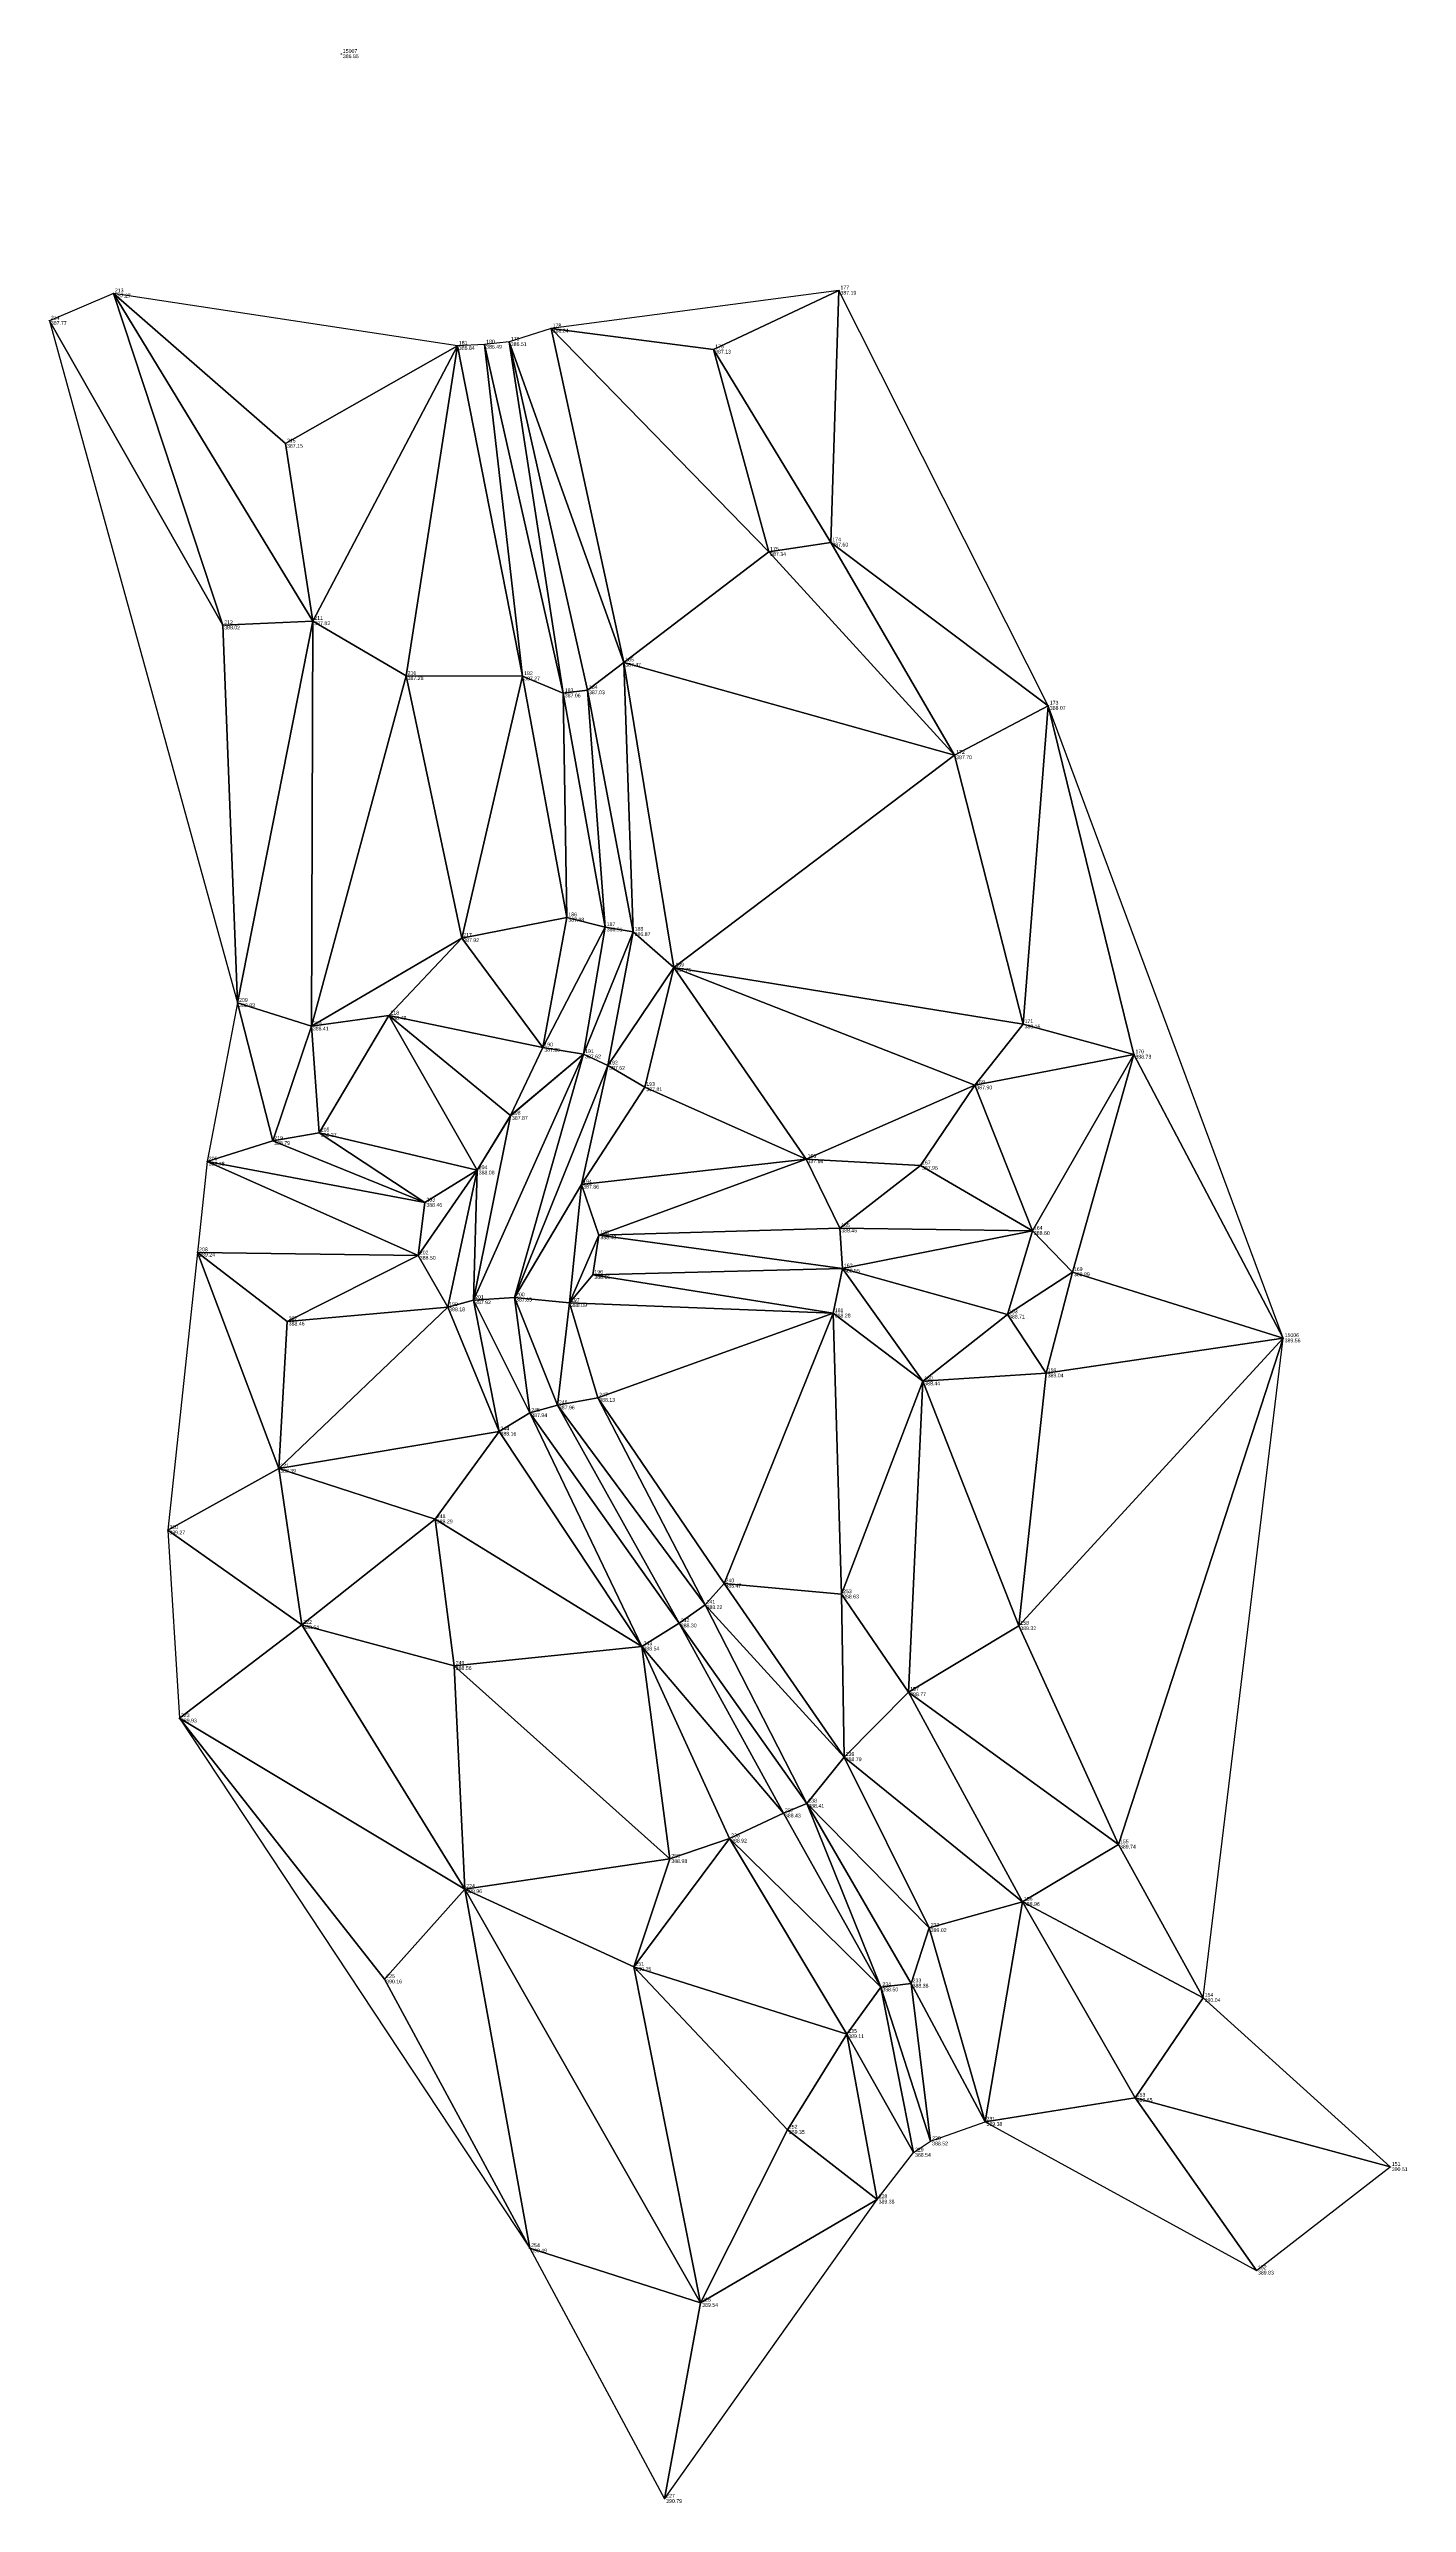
# Model space of a CAD drawing. Header units: metres. Extents: x -719208 to -719011, y -1087697 to -1087262.
# Drawn here: x -719207.7 to -719171.5, y -1087597.4 to -1087532 of the extents above; entities that cross this region are included whole.
import ezdxf

# ---------------------------------------------------------------- set-up
doc = ezdxf.new("R2010")
doc.units = ezdxf.units.M
doc.header["$PDMODE"] = 1
for name, color, linetype in [('TER_BODY', 30, 'Continuous'), ('TER_BODY_CISLO', 7, 'Continuous'), ('TER_BODY_VYSKA', 7, 'Continuous'), ('TER_BODY_ZNACKA', 30, 'Continuous'), ('TER_Stavajici2', 7, 'Continuous'), ('TER_Stavajici2_OBRYS', 140, 'Continuous'), ('TER_Stavajici2_SPOJNICE', 1, 'Continuous'), ('TER_Stavajici2_TIN', 8, 'Continuous')]:
    doc.layers.add(name, color=color, linetype=linetype)

# ---------------------------------------------------------------- blocks, each defined once
blk = doc.blocks.new('TER_POVRCH_Stavajici2')
at = {"layer": 'TER_Stavajici2_OBRYS'}
blk.add_lwpolyline([(36.016, 108.561), (31.029, 113.069), (33.161, 130.651), (26.904, 147.51), (21.327, 158.577), (13.66, 157.566), (12.545, 157.208), (11.887, 157.136), (11.16, 157.104), (1.996, 158.499), (0.29, 157.771), (5.306, 139.586), (4.497, 135.362), (4.241, 132.938), (3.448, 125.533), (3.756, 120.521), (13.087, 106.394), (16.683, 99.718), (22.344, 107.698), (23.313, 108.943), (23.769, 109.246), (25.218, 109.767), (32.451, 105.805)], close=True, dxfattribs=at)
at = {"layer": 'TER_Stavajici2_TIN'}
for points in [[(0.29, 157.771, 387.774), (4.909, 149.654, 388.019), (1.996, 158.499, 387.272)], [(4.909, 149.654, 388.019), (7.309, 149.767, 387.821), (1.996, 158.499, 387.272)], [(6.581, 154.496, 387.151), (1.996, 158.499, 387.272), (7.309, 149.767, 387.821)], [(6.581, 154.496, 387.151), (11.16, 157.104, 386.844), (1.996, 158.499, 387.272)], [(17.988, 157.007, 387.135), (21.327, 158.577, 387.19), (13.66, 157.566, 386.84)], [(17.988, 157.007, 387.135), (21.111, 151.863, 387.599), (21.327, 158.577, 387.19)], [(26.904, 147.51, 388.068), (21.327, 158.577, 387.19), (21.111, 151.863, 387.599)], [(4.909, 149.654, 388.019), (0.29, 157.771, 387.774), (5.306, 139.586, 388.835)], [(6.581, 154.496, 387.151), (7.309, 149.767, 387.821), (11.16, 157.104, 386.844)], [(7.309, 149.767, 387.821), (9.796, 148.303, 387.278), (11.16, 157.104, 386.844)], [(12.899, 148.295, 387.268), (11.16, 157.104, 386.844), (9.796, 148.303, 387.278)], [(11.16, 157.104, 386.844), (12.899, 148.295, 387.268), (11.887, 157.136, 386.488)], [(11.887, 157.136, 386.488), (13.982, 147.84, 387.056), (12.545, 157.208, 386.507)], [(12.899, 148.295, 387.268), (13.982, 147.84, 387.056), (11.887, 157.136, 386.488)], [(13.66, 157.566, 386.84), (12.545, 157.208, 386.507), (15.593, 148.661, 387.474)], [(13.982, 147.84, 387.056), (14.627, 147.927, 387.031), (12.545, 157.208, 386.507)], [(15.593, 148.661, 387.474), (12.545, 157.208, 386.507), (14.627, 147.927, 387.031)], [(17.988, 157.007, 387.135), (13.66, 157.566, 386.84), (19.455, 151.612, 387.336)], [(19.455, 151.612, 387.336), (13.66, 157.566, 386.84), (15.593, 148.661, 387.474)], [(19.455, 151.612, 387.336), (21.111, 151.863, 387.599), (17.988, 157.007, 387.135)], [(21.111, 151.863, 387.599), (19.455, 151.612, 387.336), (24.409, 146.195, 387.703)], [(24.409, 146.195, 387.703), (26.904, 147.51, 388.068), (21.111, 151.863, 387.599)], [(15.593, 148.661, 387.474), (24.409, 146.195, 387.703), (19.455, 151.612, 387.336)], [(4.909, 149.654, 388.019), (5.306, 139.586, 388.835), (7.309, 149.767, 387.821)], [(5.306, 139.586, 388.835), (7.27, 138.965, 388.412), (7.309, 149.767, 387.821)], [(7.309, 149.767, 387.821), (7.27, 138.965, 388.412), (9.796, 148.303, 387.278)], [(15.593, 148.661, 387.474), (14.627, 147.927, 387.031), (15.843, 141.481, 386.872)], [(24.409, 146.195, 387.703), (15.593, 148.661, 387.474), (16.93, 140.528, 387.748)], [(15.843, 141.481, 386.872), (16.93, 140.528, 387.748), (15.593, 148.661, 387.474)], [(11.276, 141.318, 387.916), (9.796, 148.303, 387.278), (7.27, 138.965, 388.412)], [(9.796, 148.303, 387.278), (11.276, 141.318, 387.916), (12.899, 148.295, 387.268)], [(14.077, 141.867, 387.684), (12.899, 148.295, 387.268), (11.276, 141.318, 387.916)], [(12.899, 148.295, 387.268), (14.077, 141.867, 387.684), (13.982, 147.84, 387.056)], [(14.627, 147.927, 387.031), (13.982, 147.84, 387.056), (15.099, 141.605, 386.907)], [(14.077, 141.867, 387.684), (15.099, 141.605, 386.907), (13.982, 147.84, 387.056)], [(15.099, 141.605, 386.907), (15.843, 141.481, 386.872), (14.627, 147.927, 387.031)], [(24.409, 146.195, 387.703), (26.232, 139.021, 388.162), (26.904, 147.51, 388.068)], [(29.186, 138.215, 388.733), (26.904, 147.51, 388.068), (26.232, 139.021, 388.162)], [(29.186, 138.215, 388.733), (33.161, 130.651, 389.563), (26.904, 147.51, 388.068)], [(26.232, 139.021, 388.162), (24.409, 146.195, 387.703), (16.93, 140.528, 387.748)], [(9.337, 139.248, 388.476), (11.276, 141.318, 387.916), (7.27, 138.965, 388.412)], [(11.276, 141.318, 387.916), (9.337, 139.248, 388.476), (13.438, 138.398, 387.854)], [(14.077, 141.867, 387.684), (11.276, 141.318, 387.916), (13.438, 138.398, 387.854)], [(14.077, 141.867, 387.684), (13.438, 138.398, 387.854), (15.099, 141.605, 386.907)], [(13.438, 138.398, 387.854), (14.524, 138.22, 387.621), (15.099, 141.605, 386.907)], [(15.099, 141.605, 386.907), (14.524, 138.22, 387.621), (15.843, 141.481, 386.872)], [(14.524, 138.22, 387.621), (15.165, 137.917, 387.619), (15.843, 141.481, 386.872)], [(16.93, 140.528, 387.748), (15.843, 141.481, 386.872), (15.165, 137.917, 387.619)], [(15.165, 137.917, 387.619), (16.155, 137.346, 387.811), (16.93, 140.528, 387.748)], [(20.45, 135.427, 387.861), (16.93, 140.528, 387.748), (16.155, 137.346, 387.811)], [(24.947, 137.395, 387.899), (26.232, 139.021, 388.162), (16.93, 140.528, 387.748)], [(16.93, 140.528, 387.748), (20.45, 135.427, 387.861), (24.947, 137.395, 387.899)], [(6.24, 135.913, 388.791), (5.306, 139.586, 388.835), (4.497, 135.362, 388.782)], [(5.306, 139.586, 388.835), (6.24, 135.913, 388.791), (7.27, 138.965, 388.412)], [(7.481, 136.129, 388.367), (7.27, 138.965, 388.412), (6.24, 135.913, 388.791)], [(7.27, 138.965, 388.412), (7.481, 136.129, 388.367), (9.337, 139.248, 388.476)], [(7.481, 136.129, 388.367), (11.689, 135.126, 388.082), (9.337, 139.248, 388.476)], [(12.574, 136.589, 387.871), (13.438, 138.398, 387.854), (9.337, 139.248, 388.476)], [(9.337, 139.248, 388.476), (11.689, 135.126, 388.082), (12.574, 136.589, 387.871)], [(26.232, 139.021, 388.162), (24.947, 137.395, 387.899), (29.186, 138.215, 388.733)], [(11.592, 131.669, 387.918), (12.683, 131.738, 387.85), (14.524, 138.22, 387.621)], [(14.524, 138.22, 387.621), (12.574, 136.582, 387.871), (11.592, 131.669, 387.918)], [(13.438, 138.398, 387.854), (12.574, 136.589, 387.871), (14.524, 138.22, 387.621)], [(12.574, 136.589, 387.871), (12.574, 136.582, 387.871), (14.524, 138.22, 387.621)], [(15.165, 137.917, 387.619), (14.524, 138.22, 387.621), (12.683, 131.738, 387.85)], [(24.947, 137.395, 387.899), (26.48, 133.514, 388.601), (29.186, 138.215, 388.733)], [(27.547, 132.414, 388.892), (29.186, 138.215, 388.733), (26.48, 133.514, 388.601)], [(29.186, 138.215, 388.733), (27.547, 132.414, 388.892), (33.161, 130.651, 389.563)], [(14.472, 134.749, 387.862), (15.165, 137.917, 387.619), (12.683, 131.738, 387.85)], [(16.155, 137.346, 387.811), (15.165, 137.917, 387.619), (14.472, 134.749, 387.862)], [(24.947, 137.395, 387.899), (20.45, 135.427, 387.861), (23.499, 135.252, 387.964)], [(23.499, 135.252, 387.964), (26.48, 133.514, 388.601), (24.947, 137.395, 387.899)], [(16.155, 137.346, 387.811), (14.472, 134.749, 387.862), (20.45, 135.427, 387.861)], [(7.481, 136.129, 388.367), (6.24, 135.913, 388.791), (10.295, 134.264, 388.457)], [(10.295, 134.264, 388.457), (11.689, 135.126, 388.082), (7.481, 136.129, 388.367)], [(11.689, 135.126, 388.082), (11.592, 131.669, 387.918), (12.574, 136.582, 387.871)], [(12.574, 136.582, 387.871), (12.574, 136.589, 387.871), (11.689, 135.126, 388.082)], [(4.497, 135.362, 388.782), (10.295, 134.264, 388.457), (6.24, 135.913, 388.791)], [(14.931, 133.399, 388.429), (20.45, 135.427, 387.861), (14.472, 134.749, 387.862)], [(21.349, 133.582, 388.461), (20.45, 135.427, 387.861), (14.931, 133.399, 388.429)], [(20.45, 135.427, 387.861), (21.349, 133.582, 388.461), (23.499, 135.252, 387.964)], [(4.497, 135.362, 388.782), (4.241, 132.938, 389.237), (10.12, 132.854, 388.505)], [(10.295, 134.264, 388.457), (4.497, 135.362, 388.782), (10.12, 132.854, 388.505)], [(10.903, 131.48, 388.184), (11.689, 135.126, 388.082), (10.12, 132.854, 388.505)], [(10.295, 134.264, 388.457), (10.12, 132.854, 388.505), (11.689, 135.126, 388.082)], [(11.592, 131.669, 387.918), (11.689, 135.126, 388.082), (10.903, 131.48, 388.184)], [(12.683, 131.738, 387.85), (14.148, 131.59, 388.09), (14.472, 134.749, 387.862)], [(14.472, 134.749, 387.862), (14.148, 131.59, 388.09), (14.931, 133.399, 388.429)], [(23.499, 135.252, 387.964), (21.349, 133.582, 388.461), (26.48, 133.514, 388.601)], [(21.42, 132.51, 388.551), (21.349, 133.582, 388.461), (14.931, 133.399, 388.429)], [(21.42, 132.51, 388.551), (26.48, 133.514, 388.601), (21.349, 133.582, 388.461)], [(25.817, 131.286, 388.708), (26.48, 133.514, 388.601), (21.42, 132.51, 388.551)], [(26.48, 133.514, 388.601), (25.817, 131.286, 388.708), (27.547, 132.414, 388.892)], [(3.448, 125.533, 389.27), (6.4, 127.178, 388.388), (4.241, 132.938, 389.237)], [(6.627, 131.1, 388.464), (10.12, 132.854, 388.505), (4.241, 132.938, 389.237)], [(6.627, 131.1, 388.464), (4.241, 132.938, 389.237), (6.4, 127.178, 388.388)], [(10.903, 131.48, 388.184), (10.12, 132.854, 388.505), (6.627, 131.1, 388.464)], [(14.771, 132.341, 388.654), (14.931, 133.399, 388.429), (14.148, 131.59, 388.09)], [(14.931, 133.399, 388.429), (14.771, 132.341, 388.654), (21.42, 132.51, 388.551)], [(14.771, 132.341, 388.654), (14.148, 131.59, 388.09), (21.175, 131.314, 388.278)], [(21.175, 131.314, 388.278), (21.42, 132.51, 388.551), (14.771, 132.341, 388.654)], [(21.175, 131.314, 388.278), (23.56, 129.506, 388.443), (21.42, 132.51, 388.551)], [(21.42, 132.51, 388.551), (23.56, 129.506, 388.443), (25.817, 131.286, 388.708)], [(26.848, 129.719, 389.036), (27.547, 132.414, 388.892), (25.817, 131.286, 388.708)], [(27.547, 132.414, 388.892), (26.848, 129.719, 389.036), (33.161, 130.651, 389.563)], [(10.903, 131.48, 388.184), (6.627, 131.1, 388.464), (6.4, 127.178, 388.388)], [(12.27, 128.165, 388.159), (10.903, 131.48, 388.184), (6.4, 127.178, 388.388)], [(10.903, 131.48, 388.184), (12.27, 128.165, 388.159), (11.592, 131.669, 387.918)], [(12.683, 131.738, 387.85), (11.592, 131.669, 387.918), (13.091, 128.66, 387.94)], [(12.27, 128.165, 388.159), (13.091, 128.66, 387.94), (11.592, 131.669, 387.918)], [(13.091, 128.66, 387.94), (13.825, 128.863, 387.965), (12.683, 131.738, 387.85)], [(14.148, 131.59, 388.09), (12.683, 131.738, 387.85), (13.825, 128.863, 387.965)], [(13.825, 128.863, 387.965), (14.9, 129.065, 388.129), (14.148, 131.59, 388.09)], [(14.9, 129.065, 388.129), (21.175, 131.314, 388.278), (14.148, 131.59, 388.09)], [(14.9, 129.065, 388.129), (18.265, 124.116, 388.474), (21.175, 131.314, 388.278)], [(18.265, 124.116, 388.474), (21.396, 123.825, 388.626), (21.175, 131.314, 388.278)], [(23.56, 129.506, 388.443), (21.175, 131.314, 388.278), (21.396, 123.825, 388.626)], [(26.848, 129.719, 389.036), (25.817, 131.286, 388.708), (23.56, 129.506, 388.443)], [(28.774, 117.159, 389.74), (33.161, 130.651, 389.563), (26.119, 122.981, 389.318)], [(26.848, 129.719, 389.036), (26.119, 122.981, 389.318), (33.161, 130.651, 389.563)], [(28.774, 117.159, 389.74), (31.029, 113.069, 390.038), (33.161, 130.651, 389.563)], [(21.396, 123.825, 388.626), (23.184, 121.22, 388.772), (23.56, 129.506, 388.443)], [(26.119, 122.981, 389.318), (23.56, 129.506, 388.443), (23.184, 121.22, 388.772)], [(26.848, 129.719, 389.036), (23.56, 129.506, 388.443), (26.119, 122.981, 389.318)], [(13.825, 128.863, 387.965), (13.091, 128.66, 387.94), (17.073, 123.054, 388.296)], [(14.9, 129.065, 388.129), (13.825, 128.863, 387.965), (17.759, 123.542, 388.224)], [(17.073, 123.054, 388.296), (17.759, 123.542, 388.224), (13.825, 128.863, 387.965)], [(18.265, 124.116, 388.474), (14.9, 129.065, 388.129), (17.759, 123.542, 388.224)], [(12.27, 128.165, 388.159), (16.079, 122.438, 388.544), (13.091, 128.66, 387.94)], [(16.079, 122.438, 388.544), (17.073, 123.054, 388.296), (13.091, 128.66, 387.94)], [(12.27, 128.165, 388.159), (6.4, 127.178, 388.388), (10.573, 125.827, 388.285)], [(10.573, 125.827, 388.285), (16.079, 122.438, 388.544), (12.27, 128.165, 388.159)], [(3.448, 125.533, 389.27), (7.014, 123.007, 388.64), (6.4, 127.178, 388.388)], [(7.014, 123.007, 388.64), (10.573, 125.827, 388.285), (6.4, 127.178, 388.388)], [(7.014, 123.007, 388.64), (11.077, 121.92, 388.564), (10.573, 125.827, 388.285)], [(16.079, 122.438, 388.544), (10.573, 125.827, 388.285), (11.077, 121.92, 388.564)], [(3.448, 125.533, 389.27), (3.756, 120.521, 389.93), (7.014, 123.007, 388.64)], [(17.759, 123.542, 388.224), (21.468, 119.488, 388.786), (18.265, 124.116, 388.474)], [(21.396, 123.825, 388.626), (18.265, 124.116, 388.474), (21.468, 119.488, 388.786)], [(23.184, 121.22, 388.772), (21.396, 123.825, 388.626), (21.468, 119.488, 388.786)], [(3.756, 120.521, 389.93), (11.356, 115.97, 388.958), (7.014, 123.007, 388.64)], [(11.077, 121.92, 388.564), (7.014, 123.007, 388.64), (11.356, 115.97, 388.958)], [(17.073, 123.054, 388.296), (16.079, 122.438, 388.544), (19.847, 117.988, 388.427)], [(17.759, 123.542, 388.224), (17.073, 123.054, 388.296), (20.472, 118.247, 388.408)], [(19.847, 117.988, 388.427), (20.472, 118.247, 388.408), (17.073, 123.054, 388.296)], [(21.468, 119.488, 388.786), (17.759, 123.542, 388.224), (20.472, 118.247, 388.408)], [(23.184, 121.22, 388.772), (28.774, 117.159, 389.74), (26.119, 122.981, 389.318)], [(16.079, 122.438, 388.544), (11.077, 121.92, 388.564), (16.822, 116.773, 388.982)], [(18.414, 117.319, 388.916), (19.847, 117.988, 388.427), (16.079, 122.438, 388.544)], [(18.414, 117.319, 388.916), (16.079, 122.438, 388.544), (16.822, 116.773, 388.982)], [(11.356, 115.97, 388.958), (16.822, 116.773, 388.982), (11.077, 121.92, 388.564)], [(23.184, 121.22, 388.772), (21.468, 119.488, 388.786), (26.214, 115.63, 388.963)], [(23.184, 121.22, 388.772), (26.214, 115.63, 388.963), (28.774, 117.159, 389.74)], [(3.756, 120.521, 389.93), (9.223, 113.566, 390.16), (11.356, 115.97, 388.958)], [(9.223, 113.566, 390.16), (3.756, 120.521, 389.93), (13.087, 106.394, 390.487)], [(20.472, 118.247, 388.408), (23.733, 114.934, 389.023), (21.468, 119.488, 388.786)], [(23.733, 114.934, 389.023), (26.214, 115.63, 388.963), (21.468, 119.488, 388.786)], [(18.414, 117.319, 388.916), (22.444, 113.352, 388.501), (19.847, 117.988, 388.427)], [(19.847, 117.988, 388.427), (22.444, 113.352, 388.501), (20.472, 118.247, 388.408)], [(22.444, 113.352, 388.501), (23.25, 113.453, 388.382), (20.472, 118.247, 388.408)], [(23.733, 114.934, 389.023), (20.472, 118.247, 388.408), (23.25, 113.453, 388.382)], [(16.822, 116.773, 388.982), (15.865, 113.895, 389.255), (18.414, 117.319, 388.916)], [(21.534, 112.105, 389.112), (18.414, 117.319, 388.916), (15.865, 113.895, 389.255)], [(22.444, 113.352, 388.501), (18.414, 117.319, 388.916), (21.534, 112.105, 389.112)], [(28.774, 117.159, 389.74), (26.214, 115.63, 388.963), (31.029, 113.069, 390.038)], [(15.865, 113.895, 389.255), (16.822, 116.773, 388.982), (11.356, 115.97, 388.958)], [(9.223, 113.566, 390.16), (13.087, 106.394, 390.487), (11.356, 115.97, 388.958)], [(11.356, 115.97, 388.958), (17.642, 104.943, 389.542), (15.865, 113.895, 389.255)], [(13.087, 106.394, 390.487), (17.642, 104.943, 389.542), (11.356, 115.97, 388.958)], [(26.214, 115.63, 388.963), (23.733, 114.934, 389.023), (25.218, 109.767, 389.385)], [(25.218, 109.767, 389.385), (29.218, 110.406, 389.647), (26.214, 115.63, 388.963)], [(29.218, 110.406, 389.647), (31.029, 113.069, 390.038), (26.214, 115.63, 388.963)], [(23.25, 113.453, 388.382), (25.218, 109.767, 389.385), (23.733, 114.934, 389.023)], [(19.952, 109.554, 389.345), (15.865, 113.895, 389.255), (17.642, 104.943, 389.542)], [(19.952, 109.554, 389.345), (21.534, 112.105, 389.112), (15.865, 113.895, 389.255)], [(21.534, 112.105, 389.112), (23.313, 108.943, 388.536), (22.444, 113.352, 388.501)], [(23.25, 113.453, 388.382), (22.444, 113.352, 388.501), (23.769, 109.246, 388.519)], [(23.769, 109.246, 388.519), (22.444, 113.352, 388.501), (23.313, 108.943, 388.536)], [(23.769, 109.246, 388.519), (25.218, 109.767, 389.385), (23.25, 113.453, 388.382)], [(31.029, 113.069, 390.038), (29.218, 110.406, 389.647), (36.016, 108.561, 390.511)], [(19.952, 109.554, 389.345), (22.344, 107.698, 389.377), (21.534, 112.105, 389.112)], [(23.313, 108.943, 388.536), (21.534, 112.105, 389.112), (22.344, 107.698, 389.377)], [(29.218, 110.406, 389.647), (25.218, 109.767, 389.385), (32.451, 105.805, 389.833)], [(29.218, 110.406, 389.647), (32.451, 105.805, 389.833), (36.016, 108.561, 390.511)], [(17.642, 104.943, 389.542), (22.344, 107.698, 389.377), (19.952, 109.554, 389.345)], [(17.642, 104.943, 389.542), (16.683, 99.718, 390.793), (22.344, 107.698, 389.377)], [(13.087, 106.394, 390.487), (16.683, 99.718, 390.793), (17.642, 104.943, 389.542)]]:
    blk.add_3dface(points, dxfattribs=at)
blk = doc.blocks.new('TER_ZN_BOD')
at = {"color": 0}
blk.add_circle((0, 0), 0.18, dxfattribs=at)

msp = doc.modelspace()

# ---------------------------------------------------------------- linework, layer by layer
at = {"layer": 'TER_BODY'}
for p in [(-719199.93, -1087532.12, 386.85), (-719186.673, -1087538.423, 387.19), (-719206.004, -1087538.501, 387.272), (-719207.71, -1087539.229, 387.774), (-719194.34, -1087539.434, 386.84), (-719196.84, -1087539.896, 386.844), (-719196.113, -1087539.864, 386.488), (-719195.455, -1087539.792, 386.507), (-719190.012, -1087539.993, 387.135), (-719201.419, -1087542.504, 387.151), (-719188.545, -1087545.388, 387.336), (-719186.889, -1087545.137, 387.599), (-719203.091, -1087547.346, 388.019), (-719200.691, -1087547.233, 387.821), (-719198.204, -1087548.697, 387.278), (-719195.101, -1087548.705, 387.268), (-719192.407, -1087548.339, 387.474), (-719194.018, -1087549.16, 387.056), (-719193.373, -1087549.073, 387.031), (-719181.096, -1087549.49, 388.068), (-719183.591, -1087550.805, 387.703), (-719193.923, -1087555.133, 387.684), (-719192.901, -1087555.395, 386.907), (-719196.724, -1087555.682, 387.916), (-719192.157, -1087555.519, 386.872), (-719191.07, -1087556.472, 387.748), (-719202.694, -1087557.414, 388.835), (-719200.73, -1087558.035, 388.412), (-719198.663, -1087557.752, 388.476), (-719181.768, -1087557.979, 388.162), (-719194.562, -1087558.602, 387.854), (-719193.476, -1087558.78, 387.621), (-719192.835, -1087559.083, 387.619), (-719178.814, -1087558.785, 388.733), (-719191.845, -1087559.654, 387.811), (-719183.053, -1087559.605, 387.899), (-719195.426, -1087560.418, 387.871), (-719201.76, -1087561.087, 388.791), (-719200.519, -1087560.871, 388.367), (-719203.503, -1087561.638, 388.782), (-719196.311, -1087561.874, 388.082), (-719187.55, -1087561.573, 387.861), (-719184.501, -1087561.748, 387.964), (-719193.528, -1087562.251, 387.862), (-719197.705, -1087562.736, 388.457), (-719193.069, -1087563.601, 388.429), (-719186.651, -1087563.418, 388.461), (-719181.52, -1087563.486, 388.601), (-719203.759, -1087564.062, 389.237), (-719197.88, -1087564.146, 388.505), (-719186.58, -1087564.49, 388.551), (-719180.453, -1087564.586, 388.892), (-719195.317, -1087565.262, 387.85), (-719193.229, -1087564.659, 388.654), (-719201.373, -1087565.9, 388.464), (-719197.097, -1087565.52, 388.184), (-719196.408, -1087565.331, 387.918), (-719193.852, -1087565.41, 388.09), (-719186.825, -1087565.686, 388.278), (-719182.183, -1087565.714, 388.708), (-719174.839, -1087566.349, 389.563), (-719184.44, -1087567.494, 388.443), (-719181.152, -1087567.281, 389.036), (-719194.909, -1087568.34, 387.94), (-719194.175, -1087568.137, 387.965), (-719193.1, -1087567.935, 388.129), (-719195.73, -1087568.835, 388.159), (-719201.6, -1087569.822, 388.388), (-719204.552, -1087571.467, 389.27), (-719197.427, -1087571.173, 388.285), (-719189.735, -1087572.884, 388.474), (-719190.241, -1087573.458, 388.224), (-719186.604, -1087573.175, 388.626), (-719200.986, -1087573.993, 388.64), (-719190.927, -1087573.946, 388.296), (-719181.881, -1087574.019, 389.318), (-719191.921, -1087574.562, 388.544), (-719196.923, -1087575.08, 388.564), (-719184.816, -1087575.78, 388.772), (-719204.244, -1087576.479, 389.93), (-719186.532, -1087577.512, 388.786), (-719187.528, -1087578.753, 388.408), (-719188.153, -1087579.012, 388.427), (-719191.178, -1087580.227, 388.982), (-719189.586, -1087579.681, 388.916), (-719179.226, -1087579.841, 389.74), (-719196.644, -1087581.03, 388.958), (-719181.786, -1087581.37, 388.963), (-719184.267, -1087582.066, 389.023), (-719198.777, -1087583.434, 390.16), (-719192.135, -1087583.105, 389.255), (-719184.75, -1087583.547, 388.382), (-719185.556, -1087583.648, 388.501), (-719176.971, -1087583.931, 390.038), (-719186.466, -1087584.895, 389.112), (-719178.782, -1087586.594, 389.647), (-719188.048, -1087587.446, 389.345), (-719182.782, -1087587.233, 389.385), (-719184.687, -1087588.057, 388.536), (-719184.231, -1087587.754, 388.519), (-719171.984, -1087588.439, 390.511), (-719185.656, -1087589.302, 389.377), (-719194.913, -1087590.606, 390.487), (-719175.549, -1087591.195, 389.833), (-719190.358, -1087592.057, 389.542), (-719191.317, -1087597.282, 390.793)]:
    msp.add_point(p, dxfattribs=at)
at = {"layer": 'TER_Stavajici2_SPOJNICE'}
for p, q in [((-719195.101, -1087548.705, 387.268), (-719196.84, -1087539.896, 386.844)), ((-719193.923, -1087555.133, 387.684), (-719195.101, -1087548.705, 387.268)), ((-719194.562, -1087558.602, 387.854), (-719193.923, -1087555.133, 387.684)), ((-719200.73, -1087558.035, 388.412), (-719200.519, -1087560.871, 388.367)), ((-719195.426, -1087560.411, 387.871), (-719194.562, -1087558.602, 387.854))]:
    msp.add_line(p, q, dxfattribs=at)
for points in [[(-719176.971, -1087583.931, 390.038), (-719179.226, -1087579.841, 389.74), (-719181.881, -1087574.019, 389.318), (-719181.152, -1087567.281, 389.036), (-719180.453, -1087564.586, 388.892), (-719178.814, -1087558.785, 388.733), (-719181.096, -1087549.49, 388.068), (-719186.889, -1087545.137, 387.599), (-719186.673, -1087538.423, 387.19)], [(-719206.004, -1087538.501, 387.272), (-719200.691, -1087547.233, 387.821), (-719200.73, -1087558.035, 388.412)], [(-719202.694, -1087557.414, 388.835), (-719203.091, -1087547.346, 388.019), (-719207.71, -1087539.229, 387.774)], [(-719193.528, -1087562.251, 387.862), (-719191.845, -1087559.654, 387.811), (-719191.07, -1087556.472, 387.748), (-719192.407, -1087548.339, 387.474), (-719194.34, -1087539.434, 386.84)], [(-719196.113, -1087539.864, 386.488), (-719194.018, -1087549.16, 387.056), (-719192.901, -1087555.395, 386.907), (-719193.476, -1087558.78, 387.621), (-719196.408, -1087565.331, 387.918), (-719194.909, -1087568.34, 387.94), (-719190.927, -1087573.946, 388.296), (-719188.153, -1087579.012, 388.427), (-719185.556, -1087583.648, 388.501), (-719184.687, -1087588.057, 388.536)], [(-719195.455, -1087539.792, 386.507), (-719193.373, -1087549.073, 387.031), (-719192.157, -1087555.519, 386.872), (-719192.835, -1087559.083, 387.619), (-719195.317, -1087565.262, 387.85), (-719194.175, -1087568.137, 387.965), (-719190.241, -1087573.458, 388.224), (-719187.528, -1087578.753, 388.408), (-719184.75, -1087583.547, 388.382), (-719184.231, -1087587.754, 388.519)], [(-719190.012, -1087539.993, 387.135), (-719188.545, -1087545.388, 387.336), (-719183.591, -1087550.805, 387.703), (-719181.768, -1087557.979, 388.162), (-719183.053, -1087559.605, 387.899), (-719184.501, -1087561.748, 387.964)], [(-719200.519, -1087560.871, 388.367), (-719196.311, -1087561.874, 388.082), (-719195.426, -1087560.418, 387.871)], [(-719203.503, -1087561.638, 388.782), (-719197.705, -1087562.736, 388.457), (-719197.88, -1087564.146, 388.505), (-719203.759, -1087564.062, 389.237)], [(-719185.656, -1087589.302, 389.377), (-719186.466, -1087584.895, 389.112), (-719189.586, -1087579.681, 388.916), (-719191.921, -1087574.562, 388.544), (-719195.73, -1087568.835, 388.159), (-719197.097, -1087565.52, 388.184), (-719196.311, -1087561.874, 388.082)], [(-719184.501, -1087561.748, 387.964), (-719187.55, -1087561.573, 387.861), (-719193.528, -1087562.251, 387.862), (-719193.852, -1087565.41, 388.09), (-719186.825, -1087565.686, 388.278), (-719184.44, -1087567.494, 388.443), (-719182.183, -1087565.714, 388.708), (-719181.52, -1087563.486, 388.601), (-719184.501, -1087561.748, 387.964)], [(-719181.52, -1087563.486, 388.601), (-719186.651, -1087563.418, 388.461), (-719193.069, -1087563.601, 388.429), (-719193.528, -1087562.251, 387.862)], [(-719193.069, -1087563.601, 388.429), (-719193.229, -1087564.659, 388.654), (-719193.852, -1087565.41, 388.09)], [(-719193.229, -1087564.659, 388.654), (-719186.58, -1087564.49, 388.551), (-719182.183, -1087565.714, 388.708)], [(-719197.097, -1087565.52, 388.184), (-719201.373, -1087565.9, 388.464), (-719201.6, -1087569.822, 388.388), (-719200.986, -1087573.993, 388.64), (-719196.644, -1087581.03, 388.958), (-719190.358, -1087592.057, 389.542)], [(-719182.782, -1087587.233, 389.385), (-719184.267, -1087582.066, 389.023), (-719186.532, -1087577.512, 388.786), (-719189.735, -1087572.884, 388.474), (-719193.1, -1087567.935, 388.129), (-719193.852, -1087565.41, 388.09)], [(-719175.549, -1087591.195, 389.833), (-719178.782, -1087586.594, 389.647), (-719181.786, -1087581.37, 388.963), (-719184.816, -1087575.78, 388.772), (-719184.44, -1087567.494, 388.443)]]:
    msp.add_polyline3d(points, dxfattribs=at)

# ---------------------------------------------------------------- block references
at = {"layer": 'TER_BODY_ZNACKA', "xscale": 0.0375, "yscale": 0.0375, "zscale": 0.0375}
for p in [(-719199.93, -1087532.12, 386.85), (-719186.673, -1087538.423, 387.19), (-719206.004, -1087538.501, 387.272), (-719207.71, -1087539.229, 387.774), (-719194.34, -1087539.434, 386.84), (-719196.84, -1087539.896, 386.844), (-719196.113, -1087539.864, 386.488), (-719195.455, -1087539.792, 386.507), (-719190.012, -1087539.993, 387.135), (-719201.419, -1087542.504, 387.151), (-719188.545, -1087545.388, 387.336), (-719186.889, -1087545.137, 387.599), (-719203.091, -1087547.346, 388.019), (-719200.691, -1087547.233, 387.821), (-719198.204, -1087548.697, 387.278), (-719195.101, -1087548.705, 387.268), (-719192.407, -1087548.339, 387.474), (-719194.018, -1087549.16, 387.056), (-719193.373, -1087549.073, 387.031), (-719181.096, -1087549.49, 388.068), (-719183.591, -1087550.805, 387.703), (-719193.923, -1087555.133, 387.684), (-719192.901, -1087555.395, 386.907), (-719196.724, -1087555.682, 387.916), (-719192.157, -1087555.519, 386.872), (-719191.07, -1087556.472, 387.748), (-719202.694, -1087557.414, 388.835), (-719200.73, -1087558.035, 388.412), (-719198.663, -1087557.752, 388.476), (-719181.768, -1087557.979, 388.162), (-719194.562, -1087558.602, 387.854), (-719193.476, -1087558.78, 387.621), (-719192.835, -1087559.083, 387.619), (-719178.814, -1087558.785, 388.733), (-719191.845, -1087559.654, 387.811), (-719183.053, -1087559.605, 387.899), (-719195.426, -1087560.418, 387.871), (-719201.76, -1087561.087, 388.791), (-719200.519, -1087560.871, 388.367), (-719203.503, -1087561.638, 388.782), (-719196.311, -1087561.874, 388.082), (-719187.55, -1087561.573, 387.861), (-719184.501, -1087561.748, 387.964), (-719193.528, -1087562.251, 387.862), (-719197.705, -1087562.736, 388.457), (-719193.069, -1087563.601, 388.429), (-719186.651, -1087563.418, 388.461), (-719181.52, -1087563.486, 388.601), (-719203.759, -1087564.062, 389.237), (-719197.88, -1087564.146, 388.505), (-719186.58, -1087564.49, 388.551), (-719180.453, -1087564.586, 388.892), (-719195.317, -1087565.262, 387.85), (-719193.229, -1087564.659, 388.654), (-719201.373, -1087565.9, 388.464), (-719197.097, -1087565.52, 388.184), (-719196.408, -1087565.331, 387.918), (-719193.852, -1087565.41, 388.09), (-719186.825, -1087565.686, 388.278), (-719182.183, -1087565.714, 388.708), (-719174.839, -1087566.349, 389.563), (-719184.44, -1087567.494, 388.443), (-719181.152, -1087567.281, 389.036), (-719194.909, -1087568.34, 387.94), (-719194.175, -1087568.137, 387.965), (-719193.1, -1087567.935, 388.129), (-719195.73, -1087568.835, 388.159), (-719201.6, -1087569.822, 388.388), (-719204.552, -1087571.467, 389.27), (-719197.427, -1087571.173, 388.285), (-719189.735, -1087572.884, 388.474), (-719190.241, -1087573.458, 388.224), (-719186.604, -1087573.175, 388.626), (-719200.986, -1087573.993, 388.64), (-719190.927, -1087573.946, 388.296), (-719181.881, -1087574.019, 389.318), (-719196.923, -1087575.08, 388.564), (-719191.921, -1087574.562, 388.544), (-719184.816, -1087575.78, 388.772), (-719204.244, -1087576.479, 389.93), (-719186.532, -1087577.512, 388.786), (-719187.528, -1087578.753, 388.408), (-719188.153, -1087579.012, 388.427), (-719191.178, -1087580.227, 388.982), (-719189.586, -1087579.681, 388.916), (-719179.226, -1087579.841, 389.74), (-719196.644, -1087581.03, 388.958), (-719181.786, -1087581.37, 388.963), (-719184.267, -1087582.066, 389.023), (-719198.777, -1087583.434, 390.16), (-719192.135, -1087583.105, 389.255), (-719184.75, -1087583.547, 388.382), (-719185.556, -1087583.648, 388.501), (-719176.971, -1087583.931, 390.038), (-719186.466, -1087584.895, 389.112), (-719178.782, -1087586.594, 389.647), (-719188.048, -1087587.446, 389.345), (-719182.782, -1087587.233, 389.385), (-719184.687, -1087588.057, 388.536), (-719184.231, -1087587.754, 388.519), (-719171.984, -1087588.439, 390.511), (-719185.656, -1087589.302, 389.377), (-719194.913, -1087590.606, 390.487), (-719175.549, -1087591.195, 389.833), (-719190.358, -1087592.057, 389.542), (-719191.317, -1087597.282, 390.793)]:
    msp.add_blockref('TER_ZN_BOD', p, dxfattribs=at)
at = {"layer": 'TER_Stavajici2'}
msp.add_blockref('TER_POVRCH_Stavajici2', (-719208, -1087697), dxfattribs=at)

# ---------------------------------------------------------------- texts
at = {"layer": 'TER_BODY_CISLO'}
for s, p in [('15007', (-719199.89, -1087532.09, 386.85)), ('213', (-719205.964, -1087538.471, 387.272)), ('177', (-719186.633, -1087538.393, 387.19)), ('214', (-719207.67, -1087539.199, 387.774)), ('180', (-719196.073, -1087539.834, 386.488)), ('179', (-719195.415, -1087539.762, 386.507)), ('178', (-719194.3, -1087539.404, 386.84)), ('181', (-719196.8, -1087539.866, 386.844)), ('176', (-719189.972, -1087539.963, 387.135)), ('215', (-719201.379, -1087542.474, 387.151)), ('175', (-719188.505, -1087545.358, 387.336)), ('174', (-719186.849, -1087545.107, 387.599)), ('212', (-719203.051, -1087547.316, 388.019)), ('211', (-719200.651, -1087547.203, 387.821)), ('185', (-719192.367, -1087548.309, 387.474)), ('216', (-719198.164, -1087548.667, 387.278)), ('182', (-719195.061, -1087548.675, 387.268)), ('183', (-719193.978, -1087549.13, 387.056)), ('184', (-719193.333, -1087549.043, 387.031)), ('173', (-719181.056, -1087549.46, 388.068)), ('172', (-719183.551, -1087550.775, 387.703)), ('186', (-719193.883, -1087555.103, 387.684)), ('187', (-719192.861, -1087555.365, 386.907)), ('188', (-719192.117, -1087555.489, 386.872)), ('217', (-719196.684, -1087555.652, 387.916)), ('189', (-719191.03, -1087556.442, 387.748)), ('209', (-719202.654, -1087557.384, 388.835)), ('210', (-719200.69, -1087558.005, 388.412)), ('218', (-719198.623, -1087557.722, 388.476)), ('171', (-719181.728, -1087557.949, 388.162)), ('190', (-719194.522, -1087558.572, 387.854)), ('191', (-719193.436, -1087558.75, 387.621)), ('170', (-719178.774, -1087558.755, 388.733)), ('192', (-719192.795, -1087559.053, 387.619)), ('193', (-719191.805, -1087559.624, 387.811)), ('168', (-719183.013, -1087559.575, 387.899)), ('198', (-719195.386, -1087560.388, 387.871)), ('219', (-719201.72, -1087561.057, 388.791)), ('205', (-719200.479, -1087560.841, 388.367)), ('206', (-719203.463, -1087561.608, 388.782)), ('204', (-719196.271, -1087561.844, 388.082)), ('166', (-719187.51, -1087561.543, 387.861)), ('167', (-719184.461, -1087561.718, 387.964)), ('203', (-719197.665, -1087562.706, 388.457)), ('194', (-719193.488, -1087562.221, 387.862)), ('165', (-719186.611, -1087563.388, 388.461)), ('208', (-719203.719, -1087564.032, 389.237)), ('195', (-719193.029, -1087563.571, 388.429)), ('164', (-719181.48, -1087563.456, 388.601)), ('202', (-719197.84, -1087564.116, 388.505)), ('196', (-719193.189, -1087564.629, 388.654)), ('162', (-719186.54, -1087564.46, 388.551)), ('169', (-719180.413, -1087564.556, 388.892)), ('201', (-719196.368, -1087565.301, 387.918)), ('200', (-719195.277, -1087565.232, 387.85)), ('207', (-719201.333, -1087565.87, 388.464)), ('199', (-719197.057, -1087565.49, 388.184)), ('197', (-719193.812, -1087565.38, 388.09)), ('161', (-719186.785, -1087565.656, 388.278)), ('163', (-719182.143, -1087565.684, 388.708)), ('15006', (-719174.799, -1087566.319, 389.563)), ('159', (-719181.112, -1087567.251, 389.036)), ('247', (-719193.06, -1087567.905, 388.129)), ('160', (-719184.4, -1087567.464, 388.443)), ('245', (-719194.869, -1087568.31, 387.94)), ('246', (-719194.135, -1087568.107, 387.965)), ('244', (-719195.69, -1087568.805, 388.159)), ('221', (-719201.56, -1087569.792, 388.388)), ('248', (-719197.387, -1087571.143, 388.285)), ('220', (-719204.512, -1087571.437, 389.27)), ('240', (-719189.695, -1087572.854, 388.474)), ('253', (-719186.564, -1087573.145, 388.626)), ('241', (-719190.201, -1087573.428, 388.224)), ('222', (-719200.946, -1087573.963, 388.64)), ('242', (-719190.887, -1087573.916, 388.296)), ('158', (-719181.841, -1087573.989, 389.318)), ('249', (-719196.883, -1087575.05, 388.564)), ('243', (-719191.881, -1087574.532, 388.544)), ('157', (-719184.776, -1087575.75, 388.772)), ('223', (-719204.204, -1087576.449, 389.93)), ('239', (-719186.492, -1087577.482, 388.786)), ('237', (-719188.113, -1087578.982, 388.427)), ('238', (-719187.488, -1087578.723, 388.408)), ('236', (-719189.546, -1087579.651, 388.916)), ('250', (-719191.138, -1087580.197, 388.982)), ('155', (-719179.186, -1087579.811, 389.74)), ('224', (-719196.604, -1087581, 388.958)), ('156', (-719181.746, -1087581.34, 388.963)), ('232', (-719184.227, -1087582.036, 389.023)), ('225', (-719198.737, -1087583.404, 390.16)), ('251', (-719192.095, -1087583.075, 389.255)), ('234', (-719185.516, -1087583.618, 388.501)), ('233', (-719184.71, -1087583.517, 388.382)), ('154', (-719176.931, -1087583.901, 390.038)), ('235', (-719186.426, -1087584.865, 389.112)), ('153', (-719178.742, -1087586.564, 389.647)), ('252', (-719188.008, -1087587.416, 389.345)), ('231', (-719182.742, -1087587.203, 389.385)), ('229', (-719184.647, -1087588.027, 388.536)), ('230', (-719184.191, -1087587.724, 388.519)), ('151', (-719171.944, -1087588.409, 390.511)), ('228', (-719185.616, -1087589.272, 389.377)), ('254', (-719194.873, -1087590.576, 390.487)), ('152', (-719175.509, -1087591.165, 389.833)), ('226', (-719190.318, -1087592.027, 389.542)), ('227', (-719191.277, -1087597.252, 390.793))]:
    msp.add_text(s, height=0.1, dxfattribs=at).set_placement(p)
at = {"layer": 'TER_BODY_VYSKA'}
for s, p in [('386.85', (-719199.89, -1087532.23, 386.85)), ('387.19', (-719186.633, -1087538.533, 387.19)), ('387.27', (-719205.964, -1087538.611, 387.272)), ('387.77', (-719207.67, -1087539.339, 387.774)), ('386.84', (-719194.3, -1087539.544, 386.84)), ('386.84', (-719196.8, -1087540.006, 386.844)), ('386.49', (-719196.073, -1087539.974, 386.488)), ('386.51', (-719195.415, -1087539.902, 386.507)), ('387.13', (-719189.972, -1087540.103, 387.135)), ('387.15', (-719201.379, -1087542.614, 387.151)), ('387.34', (-719188.505, -1087545.498, 387.336)), ('387.60', (-719186.849, -1087545.247, 387.599)), ('388.02', (-719203.051, -1087547.456, 388.019)), ('387.82', (-719200.651, -1087547.343, 387.821)), ('387.28', (-719198.164, -1087548.807, 387.278)), ('387.27', (-719195.061, -1087548.815, 387.268)), ('387.47', (-719192.367, -1087548.449, 387.474)), ('387.06', (-719193.978, -1087549.27, 387.056)), ('387.03', (-719193.333, -1087549.183, 387.031)), ('388.07', (-719181.056, -1087549.6, 388.068)), ('387.70', (-719183.551, -1087550.915, 387.703)), ('387.68', (-719193.883, -1087555.243, 387.684)), ('386.91', (-719192.861, -1087555.505, 386.907)), ('387.92', (-719196.684, -1087555.792, 387.916)), ('386.87', (-719192.117, -1087555.629, 386.872)), ('387.75', (-719191.03, -1087556.582, 387.748)), ('388.83', (-719202.654, -1087557.524, 388.835)), ('388.41', (-719200.69, -1087558.145, 388.412)), ('388.48', (-719198.623, -1087557.862, 388.476)), ('388.16', (-719181.728, -1087558.089, 388.162)), ('387.85', (-719194.522, -1087558.712, 387.854)), ('387.62', (-719193.436, -1087558.89, 387.621)), ('387.62', (-719192.795, -1087559.193, 387.619)), ('388.73', (-719178.774, -1087558.895, 388.733)), ('387.81', (-719191.805, -1087559.764, 387.811)), ('387.90', (-719183.013, -1087559.715, 387.899)), ('387.87', (-719195.386, -1087560.528, 387.871)), ('388.79', (-719201.72, -1087561.197, 388.791)), ('388.37', (-719200.479, -1087560.981, 388.367)), ('388.78', (-719203.463, -1087561.748, 388.782)), ('388.08', (-719196.271, -1087561.984, 388.082)), ('387.86', (-719187.51, -1087561.683, 387.861)), ('387.96', (-719184.461, -1087561.858, 387.964)), ('387.86', (-719193.488, -1087562.361, 387.862)), ('388.46', (-719197.665, -1087562.846, 388.457)), ('388.43', (-719193.029, -1087563.711, 388.429)), ('388.46', (-719186.611, -1087563.528, 388.461)), ('388.60', (-719181.48, -1087563.596, 388.601)), ('389.24', (-719203.719, -1087564.172, 389.237)), ('388.50', (-719197.84, -1087564.256, 388.505)), ('388.55', (-719186.54, -1087564.6, 388.551)), ('388.89', (-719180.413, -1087564.696, 388.892)), ('388.65', (-719193.189, -1087564.769, 388.654)), ('388.46', (-719201.333, -1087566.01, 388.464)), ('388.18', (-719197.057, -1087565.63, 388.184)), ('387.92', (-719196.368, -1087565.441, 387.918)), ('387.85', (-719195.277, -1087565.372, 387.85)), ('388.09', (-719193.812, -1087565.52, 388.09)), ('388.28', (-719186.785, -1087565.796, 388.278)), ('388.71', (-719182.143, -1087565.824, 388.708)), ('389.56', (-719174.799, -1087566.459, 389.563)), ('388.44', (-719184.4, -1087567.604, 388.443)), ('389.04', (-719181.112, -1087567.391, 389.036)), ('387.94', (-719194.869, -1087568.45, 387.94)), ('387.96', (-719194.135, -1087568.247, 387.965)), ('388.13', (-719193.06, -1087568.045, 388.129)), ('388.16', (-719195.69, -1087568.945, 388.159)), ('388.39', (-719201.56, -1087569.932, 388.388)), ('389.27', (-719204.512, -1087571.577, 389.27)), ('388.29', (-719197.387, -1087571.283, 388.285)), ('388.47', (-719189.695, -1087572.994, 388.474)), ('388.22', (-719190.201, -1087573.568, 388.224)), ('388.63', (-719186.564, -1087573.285, 388.626)), ('388.64', (-719200.946, -1087574.103, 388.64)), ('388.30', (-719190.887, -1087574.056, 388.296)), ('389.32', (-719181.841, -1087574.129, 389.318)), ('388.54', (-719191.881, -1087574.672, 388.544)), ('388.56', (-719196.883, -1087575.19, 388.564)), ('388.77', (-719184.776, -1087575.89, 388.772)), ('389.93', (-719204.204, -1087576.589, 389.93)), ('388.79', (-719186.492, -1087577.622, 388.786)), ('388.41', (-719187.488, -1087578.863, 388.408)), ('388.43', (-719188.113, -1087579.122, 388.427)), ('388.98', (-719191.138, -1087580.337, 388.982)), ('388.92', (-719189.546, -1087579.791, 388.916)), ('389.74', (-719179.186, -1087579.951, 389.74)), ('388.96', (-719196.604, -1087581.14, 388.958)), ('388.96', (-719181.746, -1087581.48, 388.963)), ('389.02', (-719184.227, -1087582.176, 389.023)), ('390.16', (-719198.737, -1087583.544, 390.16)), ('389.25', (-719192.095, -1087583.215, 389.255)), ('388.38', (-719184.71, -1087583.657, 388.382)), ('388.50', (-719185.516, -1087583.758, 388.501)), ('390.04', (-719176.931, -1087584.041, 390.038)), ('389.11', (-719186.426, -1087585.005, 389.112)), ('389.65', (-719178.742, -1087586.704, 389.647)), ('389.35', (-719188.008, -1087587.556, 389.345)), ('389.38', (-719182.742, -1087587.343, 389.385)), ('388.54', (-719184.647, -1087588.167, 388.536)), ('388.52', (-719184.191, -1087587.864, 388.519)), ('390.51', (-719171.944, -1087588.549, 390.511)), ('389.38', (-719185.616, -1087589.412, 389.377)), ('390.49', (-719194.873, -1087590.716, 390.487)), ('389.83', (-719175.509, -1087591.305, 389.833)), ('389.54', (-719190.318, -1087592.167, 389.542)), ('390.79', (-719191.277, -1087597.392, 390.793))]:
    msp.add_text(s, height=0.1, dxfattribs=at).set_placement(p)

doc.saveas('drawing.dxf')
